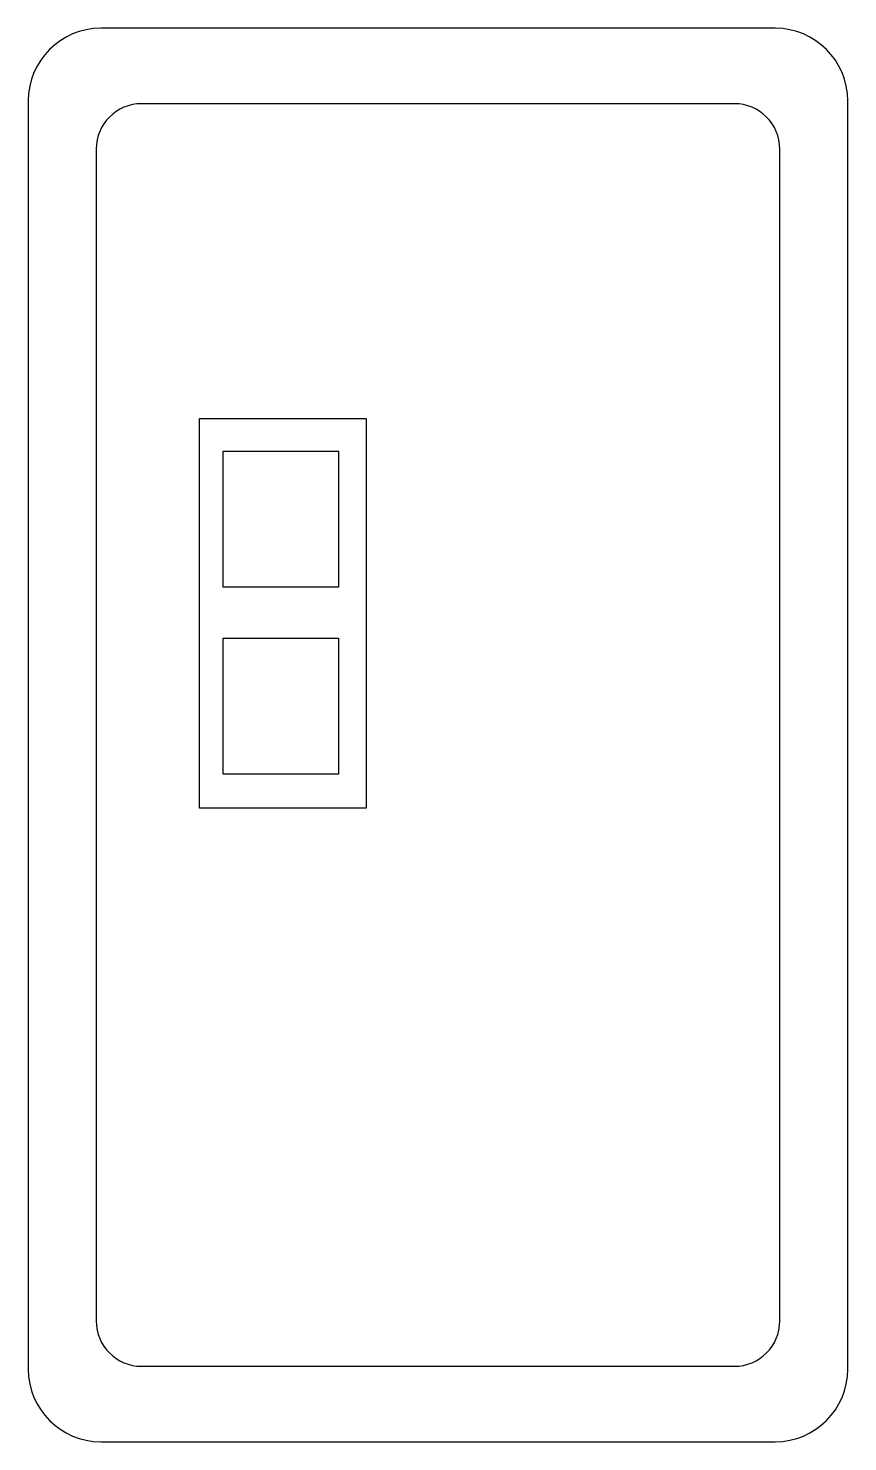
# Model space of a CAD drawing. Header units: inches. Extents: x -1 to 180, y -312 to 0.
import ezdxf

# ---------------------------------------------------------------- set-up
doc = ezdxf.new("R2010")
doc.units = ezdxf.units.IN
doc.header["$MEASUREMENT"] = 0
doc.layers.add('Layer 1', color=7, linetype='Continuous')

msp = doc.modelspace()

# ---------------------------------------------------------------- linework, layer by layer
at = {"layer": 'Layer 1', "color": 7, "lineweight": 30}
for points in [[(73.56, -172.15), (36.75, -172.15), (36.75, -86.15), (73.56, -86.15), (73.56, -172.15)], [(67.45, -123.34), (41.99, -123.34), (41.99, -93.34), (67.45, -93.34), (67.45, -123.34)], [(67.45, -164.61), (41.99, -164.61), (41.99, -134.61), (67.45, -134.61), (67.45, -164.61)]]:
    msp.add_lwpolyline(points, dxfattribs=at)
for points in [[(179.96, -296), (179.96, -304.8), (172.76, -312), (163.96, -312), (163.96, -312), (14.96, -312), (14.96, -312), (6.16, -312), (-1.04, -304.8), (-1.04, -296), (-1.04, -296), (-1.04, -16), (-1.04, -16), (-1.04, -7.2), (6.16, 0), (14.96, 0), (14.96, 0), (163.96, 0), (163.96, 0), (172.76, 0), (179.96, -7.2), (179.96, -16), (179.96, -16), (179.96, -296), (179.96, -296)], [(164.96, -285.35), (164.96, -290.85), (160.46, -295.35), (154.96, -295.35), (154.96, -295.35), (23.96, -295.35), (23.96, -295.35), (18.46, -295.35), (13.96, -290.85), (13.96, -285.35), (13.96, -285.35), (13.96, -26.65), (13.96, -26.65), (13.96, -21.15), (18.46, -16.65), (23.96, -16.65), (23.96, -16.65), (154.96, -16.65), (154.96, -16.65), (160.46, -16.65), (164.96, -21.15), (164.96, -26.65), (164.96, -26.65), (164.96, -285.35), (164.96, -285.35)]]:
    msp.add_open_spline(points, degree=3, knots=[0, 0, 0, 0, 1, 1, 1, 2, 2, 2, 3, 3, 3, 4, 4, 4, 5, 5, 5, 6, 6, 6, 7, 7, 7, 8, 8, 8, 8], dxfattribs=at)

doc.saveas('drawing.dxf')
